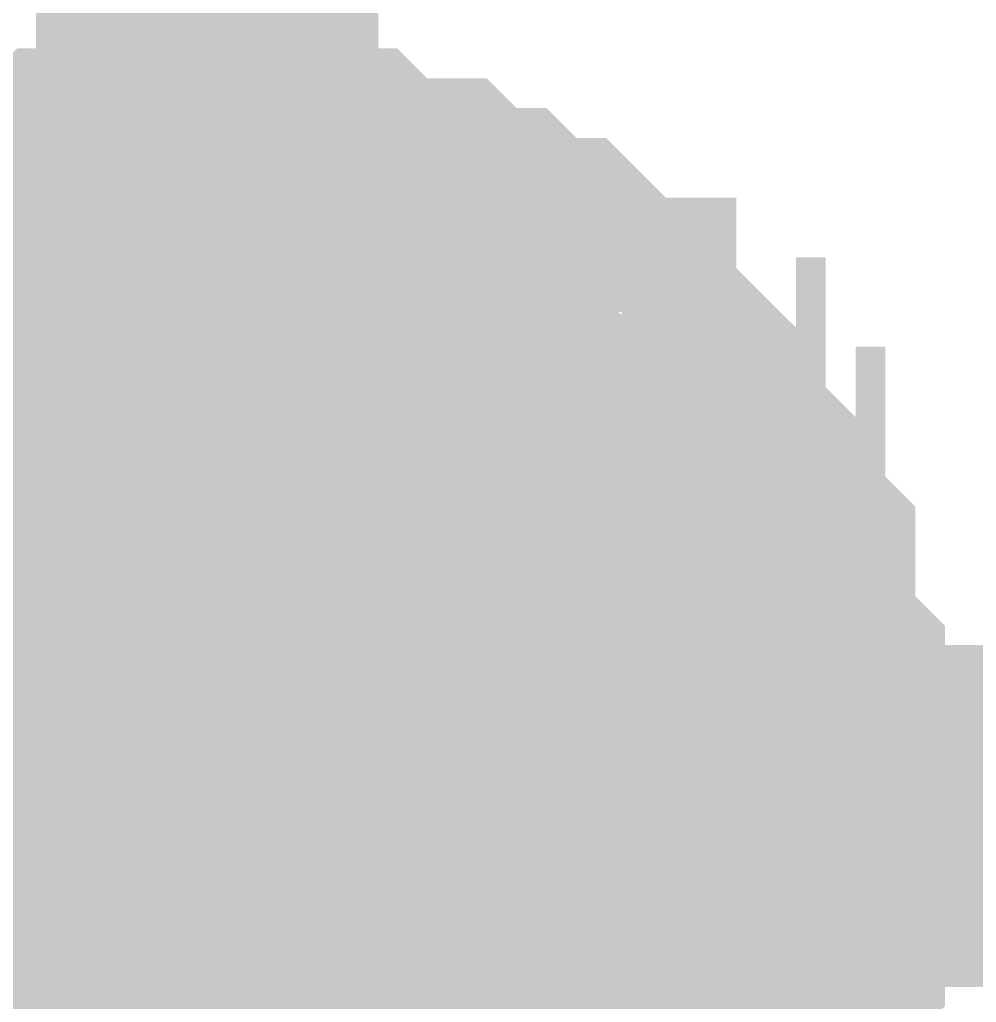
# Model space of a CAD drawing. Header units: inches. Extents: x 0 to 841, y 0 to 594.
# Drawn here: x 689.851 to 690.689, y 232.32 to 233.181 of the extents above; entities that cross this region are included whole.
import ezdxf

# ---------------------------------------------------------------- set-up
doc = ezdxf.new("R2010")
doc.units = ezdxf.units.IN
doc.layers.add('Sheet', color=255, linetype='Continuous')

msp = doc.modelspace()

# ---------------------------------------------------------------- linework, layer by layer
at = {"layer": 'Sheet'}
for points in [[(690.0151, 236.58613, 0.29972, 0.29972, 0), (690.0151, 232.48364, 0.29972, 0.29972, 0)], [(689.6754, 232.87559, 0.29972, 0.29972, 0), (689.70153, 232.90172, 0.29972, 0.29972, 0), (689.72766, 232.92786, 0.29972, 0.29972, 0), (689.75379, 232.92786, 0.29972, 0.29972, 0), (689.75379, 232.95399, 0.29972, 0.29972, 0), (689.77992, 232.95399, 0.29972, 0.29972, 0), (689.80605, 232.95399, 0.29972, 0.29972, 0), (689.83218, 232.98012, 0.29972, 0.29972, 0), (689.85831, 232.98012, 0.29972, 0.29972, 0), (689.88445, 232.98012, 0.29972, 0.29972, 0), (689.91058, 233.00625, 0.29972, 0.29972, 0), (689.93671, 233.00625, 0.29972, 0.29972, 0), (689.96284, 233.00625, 0.29972, 0.29972, 0), (689.98897, 233.00625, 0.29972, 0.29972, 0), (690.0151, 233.00625, 0.29972, 0.29972, 0)], [(689.6754, 232.87559, 0.29972, 0.29972, 0), (689.70153, 232.90172, 0.29972, 0.29972, 0), (689.72766, 232.92786, 0.29972, 0.29972, 0), (689.75379, 232.92786, 0.29972, 0.29972, 0), (689.75379, 232.95399, 0.29972, 0.29972, 0), (689.77992, 232.95399, 0.29972, 0.29972, 0), (689.80605, 232.95399, 0.29972, 0.29972, 0), (689.83218, 232.98012, 0.29972, 0.29972, 0), (689.85831, 232.98012, 0.29972, 0.29972, 0), (689.88445, 232.98012, 0.29972, 0.29972, 0), (689.91058, 233.00625, 0.29972, 0.29972, 0), (689.93671, 233.00625, 0.29972, 0.29972, 0), (689.96284, 233.00625, 0.29972, 0.29972, 0), (689.98897, 233.00625, 0.29972, 0.29972, 0), (690.0151, 233.00625, 0.29972, 0.29972, 0)], [(689.6754, 232.87559, 0.29972, 0.29972, 0), (689.70153, 232.90172, 0.29972, 0.29972, 0), (689.72766, 232.92786, 0.29972, 0.29972, 0), (689.75379, 232.92786, 0.29972, 0.29972, 0), (689.75379, 232.95399, 0.29972, 0.29972, 0), (689.77992, 232.95399, 0.29972, 0.29972, 0), (689.80605, 232.95399, 0.29972, 0.29972, 0), (689.83218, 232.98012, 0.29972, 0.29972, 0), (689.85831, 232.98012, 0.29972, 0.29972, 0), (689.88445, 232.98012, 0.29972, 0.29972, 0), (689.91058, 233.00625, 0.29972, 0.29972, 0), (689.93671, 233.00625, 0.29972, 0.29972, 0), (689.96284, 233.00625, 0.29972, 0.29972, 0), (689.98897, 233.00625, 0.29972, 0.29972, 0), (690.0151, 233.00625, 0.29972, 0.29972, 0)], [(689.6754, 232.87559, 0.29972, 0.29972, 0), (689.70153, 232.90172, 0.29972, 0.29972, 0), (689.72766, 232.92786, 0.29972, 0.29972, 0), (689.75379, 232.92786, 0.29972, 0.29972, 0), (689.75379, 232.95399, 0.29972, 0.29972, 0), (689.77992, 232.95399, 0.29972, 0.29972, 0), (689.80605, 232.95399, 0.29972, 0.29972, 0), (689.83218, 232.98012, 0.29972, 0.29972, 0), (689.85831, 232.98012, 0.29972, 0.29972, 0), (689.88445, 232.98012, 0.29972, 0.29972, 0), (689.91058, 233.00625, 0.29972, 0.29972, 0), (689.93671, 233.00625, 0.29972, 0.29972, 0), (689.96284, 233.00625, 0.29972, 0.29972, 0), (689.98897, 233.00625, 0.29972, 0.29972, 0), (690.0151, 233.00625, 0.29972, 0.29972, 0)], [(689.6754, 232.87559, 0.29972, 0.29972, 0), (689.70153, 232.90172, 0.29972, 0.29972, 0), (689.72766, 232.92786, 0.29972, 0.29972, 0), (689.75379, 232.92786, 0.29972, 0.29972, 0), (689.75379, 232.95399, 0.29972, 0.29972, 0), (689.77992, 232.95399, 0.29972, 0.29972, 0), (689.80605, 232.95399, 0.29972, 0.29972, 0), (689.83218, 232.98012, 0.29972, 0.29972, 0), (689.85831, 232.98012, 0.29972, 0.29972, 0), (689.88445, 232.98012, 0.29972, 0.29972, 0), (689.91058, 233.00625, 0.29972, 0.29972, 0), (689.93671, 233.00625, 0.29972, 0.29972, 0), (689.96284, 233.00625, 0.29972, 0.29972, 0), (689.98897, 233.00625, 0.29972, 0.29972, 0), (690.0151, 233.00625, 0.29972, 0.29972, 0)], [(690.0151, 233.00625, 0.29972, 0.29972, 0), (690.0151, 233.00625, 0.29972, 0.29972, 0)], [(690.0151, 233.00625, 0.29972, 0.29972, 0), (690.04123, 233.00625, 0.29972, 0.29972, 0), (690.06736, 233.00625, 0.29972, 0.29972, 0), (690.09349, 233.00625, 0.29972, 0.29972, 0), (690.11962, 233.00625, 0.29972, 0.29972, 0), (690.14576, 232.98012, 0.29972, 0.29972, 0), (690.17189, 232.98012, 0.29972, 0.29972, 0), (690.19802, 232.98012, 0.29972, 0.29972, 0), (690.22415, 232.95399, 0.29972, 0.29972, 0), (690.22415, 232.95399, 0.29972, 0.29972, 0), (690.25028, 232.95399, 0.29972, 0.29972, 0), (690.27641, 232.92786, 0.29972, 0.29972, 0), (690.30254, 232.92786, 0.29972, 0.29972, 0), (690.32867, 232.90172, 0.29972, 0.29972, 0), (690.32867, 232.87559, 0.29972, 0.29972, 0), (690.3548, 232.87559, 0.29972, 0.29972, 0), (690.38093, 232.84946, 0.29972, 0.29972, 0), (690.38093, 232.82333, 0.29972, 0.29972, 0), (690.40707, 232.82333, 0.29972, 0.29972, 0), (690.40707, 232.7972, 0.29972, 0.29972, 0), (690.4332, 232.77107, 0.29972, 0.29972, 0), (690.4332, 232.74494, 0.29972, 0.29972, 0), (690.45933, 232.74494, 0.29972, 0.29972, 0), (690.45933, 232.71881, 0.29972, 0.29972, 0), (690.48546, 232.69268, 0.29972, 0.29972, 0), (690.48546, 232.66655, 0.29972, 0.29972, 0), (690.48546, 232.64042, 0.29972, 0.29972, 0), (690.48546, 232.61429, 0.29972, 0.29972, 0), (690.51159, 232.58816, 0.29972, 0.29972, 0), (690.51159, 232.56203, 0.29972, 0.29972, 0), (690.51159, 232.5359, 0.29972, 0.29972, 0), (690.51159, 232.50977, 0.29972, 0.29972, 0), (690.51159, 232.48364, 0.29972, 0.29972, 0)], [(690.0151, 233.00625, 0.29972, 0.29972, 0), (690.0151, 233.00625, 0.29972, 0.29972, 0)], [(690.0151, 233.00625, 0.29972, 0.29972, 0), (690.04123, 233.00625, 0.29972, 0.29972, 0), (690.06736, 233.00625, 0.29972, 0.29972, 0), (690.09349, 233.00625, 0.29972, 0.29972, 0), (690.11962, 233.00625, 0.29972, 0.29972, 0), (690.14576, 232.98012, 0.29972, 0.29972, 0), (690.17189, 232.98012, 0.29972, 0.29972, 0), (690.19802, 232.98012, 0.29972, 0.29972, 0), (690.22415, 232.95399, 0.29972, 0.29972, 0), (690.22415, 232.95399, 0.29972, 0.29972, 0), (690.25028, 232.95399, 0.29972, 0.29972, 0), (690.27641, 232.92786, 0.29972, 0.29972, 0), (690.30254, 232.92786, 0.29972, 0.29972, 0), (690.32867, 232.90172, 0.29972, 0.29972, 0), (690.32867, 232.87559, 0.29972, 0.29972, 0), (690.3548, 232.87559, 0.29972, 0.29972, 0), (690.38093, 232.84946, 0.29972, 0.29972, 0), (690.38093, 232.82333, 0.29972, 0.29972, 0), (690.40707, 232.82333, 0.29972, 0.29972, 0), (690.40707, 232.7972, 0.29972, 0.29972, 0), (690.4332, 232.77107, 0.29972, 0.29972, 0), (690.4332, 232.74494, 0.29972, 0.29972, 0), (690.45933, 232.74494, 0.29972, 0.29972, 0), (690.45933, 232.71881, 0.29972, 0.29972, 0), (690.48546, 232.69268, 0.29972, 0.29972, 0), (690.48546, 232.66655, 0.29972, 0.29972, 0), (690.48546, 232.64042, 0.29972, 0.29972, 0), (690.48546, 232.61429, 0.29972, 0.29972, 0), (690.51159, 232.58816, 0.29972, 0.29972, 0), (690.51159, 232.56203, 0.29972, 0.29972, 0), (690.51159, 232.5359, 0.29972, 0.29972, 0), (690.51159, 232.50977, 0.29972, 0.29972, 0), (690.51159, 232.48364, 0.29972, 0.29972, 0)], [(690.0151, 233.00625, 0.29972, 0.29972, 0), (690.0151, 233.00625, 0.29972, 0.29972, 0)], [(690.0151, 233.00625, 0.29972, 0.29972, 0), (690.04123, 233.00625, 0.29972, 0.29972, 0), (690.06736, 233.00625, 0.29972, 0.29972, 0), (690.09349, 233.00625, 0.29972, 0.29972, 0), (690.11962, 233.00625, 0.29972, 0.29972, 0), (690.14576, 232.98012, 0.29972, 0.29972, 0), (690.17189, 232.98012, 0.29972, 0.29972, 0), (690.19802, 232.98012, 0.29972, 0.29972, 0), (690.22415, 232.95399, 0.29972, 0.29972, 0), (690.22415, 232.95399, 0.29972, 0.29972, 0), (690.25028, 232.95399, 0.29972, 0.29972, 0), (690.27641, 232.92786, 0.29972, 0.29972, 0), (690.30254, 232.92786, 0.29972, 0.29972, 0), (690.32867, 232.90172, 0.29972, 0.29972, 0), (690.32867, 232.87559, 0.29972, 0.29972, 0), (690.3548, 232.87559, 0.29972, 0.29972, 0), (690.38093, 232.84946, 0.29972, 0.29972, 0), (690.38093, 232.82333, 0.29972, 0.29972, 0), (690.40707, 232.82333, 0.29972, 0.29972, 0), (690.40707, 232.7972, 0.29972, 0.29972, 0), (690.4332, 232.77107, 0.29972, 0.29972, 0), (690.4332, 232.74494, 0.29972, 0.29972, 0), (690.45933, 232.74494, 0.29972, 0.29972, 0), (690.45933, 232.71881, 0.29972, 0.29972, 0), (690.48546, 232.69268, 0.29972, 0.29972, 0), (690.48546, 232.66655, 0.29972, 0.29972, 0), (690.48546, 232.64042, 0.29972, 0.29972, 0), (690.48546, 232.61429, 0.29972, 0.29972, 0), (690.51159, 232.58816, 0.29972, 0.29972, 0), (690.51159, 232.56203, 0.29972, 0.29972, 0), (690.51159, 232.5359, 0.29972, 0.29972, 0), (690.51159, 232.50977, 0.29972, 0.29972, 0), (690.51159, 232.48364, 0.29972, 0.29972, 0)], [(690.0151, 233.00625, 0.29972, 0.29972, 0), (690.0151, 233.00625, 0.29972, 0.29972, 0)], [(690.0151, 233.00625, 0.29972, 0.29972, 0), (690.04123, 233.00625, 0.29972, 0.29972, 0), (690.06736, 233.00625, 0.29972, 0.29972, 0), (690.09349, 233.00625, 0.29972, 0.29972, 0), (690.11962, 233.00625, 0.29972, 0.29972, 0), (690.14576, 232.98012, 0.29972, 0.29972, 0), (690.17189, 232.98012, 0.29972, 0.29972, 0), (690.19802, 232.98012, 0.29972, 0.29972, 0), (690.22415, 232.95399, 0.29972, 0.29972, 0), (690.22415, 232.95399, 0.29972, 0.29972, 0), (690.25028, 232.95399, 0.29972, 0.29972, 0), (690.27641, 232.92786, 0.29972, 0.29972, 0), (690.30254, 232.92786, 0.29972, 0.29972, 0), (690.32867, 232.90172, 0.29972, 0.29972, 0), (690.32867, 232.87559, 0.29972, 0.29972, 0), (690.3548, 232.87559, 0.29972, 0.29972, 0), (690.38093, 232.84946, 0.29972, 0.29972, 0), (690.38093, 232.82333, 0.29972, 0.29972, 0), (690.40707, 232.82333, 0.29972, 0.29972, 0), (690.40707, 232.7972, 0.29972, 0.29972, 0), (690.4332, 232.77107, 0.29972, 0.29972, 0), (690.4332, 232.74494, 0.29972, 0.29972, 0), (690.45933, 232.74494, 0.29972, 0.29972, 0), (690.45933, 232.71881, 0.29972, 0.29972, 0), (690.48546, 232.69268, 0.29972, 0.29972, 0), (690.48546, 232.66655, 0.29972, 0.29972, 0), (690.48546, 232.64042, 0.29972, 0.29972, 0), (690.48546, 232.61429, 0.29972, 0.29972, 0), (690.51159, 232.58816, 0.29972, 0.29972, 0), (690.51159, 232.56203, 0.29972, 0.29972, 0), (690.51159, 232.5359, 0.29972, 0.29972, 0), (690.51159, 232.50977, 0.29972, 0.29972, 0), (690.51159, 232.48364, 0.29972, 0.29972, 0)], [(690.0151, 233.00625, 0.29972, 0.29972, 0), (690.0151, 233.00625, 0.29972, 0.29972, 0)], [(690.0151, 233.00625, 0.29972, 0.29972, 0), (690.04123, 233.00625, 0.29972, 0.29972, 0), (690.06736, 233.00625, 0.29972, 0.29972, 0), (690.09349, 233.00625, 0.29972, 0.29972, 0), (690.11962, 233.00625, 0.29972, 0.29972, 0), (690.14576, 232.98012, 0.29972, 0.29972, 0), (690.17189, 232.98012, 0.29972, 0.29972, 0), (690.19802, 232.98012, 0.29972, 0.29972, 0), (690.22415, 232.95399, 0.29972, 0.29972, 0), (690.22415, 232.95399, 0.29972, 0.29972, 0), (690.25028, 232.95399, 0.29972, 0.29972, 0), (690.27641, 232.92786, 0.29972, 0.29972, 0), (690.30254, 232.92786, 0.29972, 0.29972, 0), (690.32867, 232.90172, 0.29972, 0.29972, 0), (690.32867, 232.87559, 0.29972, 0.29972, 0), (690.3548, 232.87559, 0.29972, 0.29972, 0), (690.38093, 232.84946, 0.29972, 0.29972, 0), (690.38093, 232.82333, 0.29972, 0.29972, 0), (690.40707, 232.82333, 0.29972, 0.29972, 0), (690.40707, 232.7972, 0.29972, 0.29972, 0), (690.4332, 232.77107, 0.29972, 0.29972, 0), (690.4332, 232.74494, 0.29972, 0.29972, 0), (690.45933, 232.74494, 0.29972, 0.29972, 0), (690.45933, 232.71881, 0.29972, 0.29972, 0), (690.48546, 232.69268, 0.29972, 0.29972, 0), (690.48546, 232.66655, 0.29972, 0.29972, 0), (690.48546, 232.64042, 0.29972, 0.29972, 0), (690.48546, 232.61429, 0.29972, 0.29972, 0), (690.51159, 232.58816, 0.29972, 0.29972, 0), (690.51159, 232.56203, 0.29972, 0.29972, 0), (690.51159, 232.5359, 0.29972, 0.29972, 0), (690.51159, 232.50977, 0.29972, 0.29972, 0), (690.51159, 232.48364, 0.29972, 0.29972, 0)], [(689.77992, 232.95399, 0.09906, 0.09906, 0), (689.80605, 232.95399, 0.09906, 0.09906, 0), (689.83218, 232.98012, 0.09906, 0.09906, 0), (689.85831, 232.98012, 0.09906, 0.09906, 0), (689.88445, 232.98012, 0.09906, 0.09906, 0), (689.91058, 233.00625, 0.09906, 0.09906, 0), (689.93671, 233.00625, 0.09906, 0.09906, 0), (689.96284, 233.00625, 0.09906, 0.09906, 0), (689.98897, 233.00625, 0.09906, 0.09906, 0), (690.0151, 233.00625, 0.09906, 0.09906, 0)], [(689.77992, 232.95399, 0.09906, 0.09906, 0), (689.80605, 232.95399, 0.09906, 0.09906, 0), (689.83218, 232.98012, 0.09906, 0.09906, 0), (689.85831, 232.98012, 0.09906, 0.09906, 0), (689.88445, 232.98012, 0.09906, 0.09906, 0), (689.91058, 233.00625, 0.09906, 0.09906, 0), (689.93671, 233.00625, 0.09906, 0.09906, 0), (689.96284, 233.00625, 0.09906, 0.09906, 0), (689.98897, 233.00625, 0.09906, 0.09906, 0), (690.0151, 233.00625, 0.09906, 0.09906, 0)], [(689.77992, 232.95399, 0.09906, 0.09906, 0), (689.80605, 232.95399, 0.09906, 0.09906, 0), (689.83218, 232.98012, 0.09906, 0.09906, 0), (689.85831, 232.98012, 0.09906, 0.09906, 0), (689.88445, 232.98012, 0.09906, 0.09906, 0), (689.91058, 233.00625, 0.09906, 0.09906, 0), (689.93671, 233.00625, 0.09906, 0.09906, 0), (689.96284, 233.00625, 0.09906, 0.09906, 0), (689.98897, 233.00625, 0.09906, 0.09906, 0), (690.0151, 233.00625, 0.09906, 0.09906, 0)], [(689.77992, 232.95399, 0.09906, 0.09906, 0), (689.80605, 232.95399, 0.09906, 0.09906, 0), (689.83218, 232.98012, 0.09906, 0.09906, 0), (689.85831, 232.98012, 0.09906, 0.09906, 0), (689.88445, 232.98012, 0.09906, 0.09906, 0), (689.91058, 233.00625, 0.09906, 0.09906, 0), (689.93671, 233.00625, 0.09906, 0.09906, 0), (689.96284, 233.00625, 0.09906, 0.09906, 0), (689.98897, 233.00625, 0.09906, 0.09906, 0), (690.0151, 233.00625, 0.09906, 0.09906, 0)], [(689.77992, 232.95399, 0.09906, 0.09906, 0), (689.80605, 232.95399, 0.09906, 0.09906, 0), (689.83218, 232.98012, 0.09906, 0.09906, 0), (689.85831, 232.98012, 0.09906, 0.09906, 0), (689.88445, 232.98012, 0.09906, 0.09906, 0), (689.91058, 233.00625, 0.09906, 0.09906, 0), (689.93671, 233.00625, 0.09906, 0.09906, 0), (689.96284, 233.00625, 0.09906, 0.09906, 0), (689.98897, 233.00625, 0.09906, 0.09906, 0), (690.0151, 233.00625, 0.09906, 0.09906, 0)], [(690.0151, 233.00625, 0.09906, 0.09906, 0), (690.0151, 233.00625, 0.09906, 0.09906, 0)], [(690.0151, 233.00625, 0.09906, 0.09906, 0), (690.04123, 233.00625, 0.09906, 0.09906, 0), (690.06736, 233.00625, 0.09906, 0.09906, 0), (690.09349, 233.00625, 0.09906, 0.09906, 0), (690.11962, 233.00625, 0.09906, 0.09906, 0), (690.14576, 232.98012, 0.09906, 0.09906, 0), (690.17189, 232.98012, 0.09906, 0.09906, 0), (690.19802, 232.98012, 0.09906, 0.09906, 0), (690.22415, 232.95399, 0.09906, 0.09906, 0), (690.22415, 232.95399, 0.09906, 0.09906, 0), (690.25028, 232.95399, 0.09906, 0.09906, 0), (690.27641, 232.92786, 0.09906, 0.09906, 0), (690.30254, 232.92786, 0.09906, 0.09906, 0), (690.32867, 232.90172, 0.09906, 0.09906, 0), (690.32867, 232.87559, 0.09906, 0.09906, 0), (690.3548, 232.87559, 0.09906, 0.09906, 0), (690.38093, 232.84946, 0.09906, 0.09906, 0), (690.38093, 232.82333, 0.09906, 0.09906, 0), (690.40707, 232.82333, 0.09906, 0.09906, 0), (690.40707, 232.7972, 0.09906, 0.09906, 0), (690.4332, 232.77107, 0.09906, 0.09906, 0), (690.4332, 232.74494, 0.09906, 0.09906, 0), (690.45933, 232.74494, 0.09906, 0.09906, 0), (690.45933, 232.71881, 0.09906, 0.09906, 0), (690.48546, 232.69268, 0.09906, 0.09906, 0), (690.48546, 232.66655, 0.09906, 0.09906, 0), (690.48546, 232.64042, 0.09906, 0.09906, 0), (690.48546, 232.61429, 0.09906, 0.09906, 0), (690.51159, 232.58816, 0.09906, 0.09906, 0), (690.51159, 232.56203, 0.09906, 0.09906, 0), (690.51159, 232.5359, 0.09906, 0.09906, 0), (690.51159, 232.50977, 0.09906, 0.09906, 0), (690.51159, 232.48364, 0.09906, 0.09906, 0)], [(690.0151, 233.00625, 0.09906, 0.09906, 0), (690.0151, 233.00625, 0.09906, 0.09906, 0)], [(690.0151, 233.00625, 0.09906, 0.09906, 0), (690.04123, 233.00625, 0.09906, 0.09906, 0), (690.06736, 233.00625, 0.09906, 0.09906, 0), (690.09349, 233.00625, 0.09906, 0.09906, 0), (690.11962, 233.00625, 0.09906, 0.09906, 0), (690.14576, 232.98012, 0.09906, 0.09906, 0), (690.17189, 232.98012, 0.09906, 0.09906, 0), (690.19802, 232.98012, 0.09906, 0.09906, 0), (690.22415, 232.95399, 0.09906, 0.09906, 0), (690.22415, 232.95399, 0.09906, 0.09906, 0), (690.25028, 232.95399, 0.09906, 0.09906, 0), (690.27641, 232.92786, 0.09906, 0.09906, 0), (690.30254, 232.92786, 0.09906, 0.09906, 0), (690.32867, 232.90172, 0.09906, 0.09906, 0), (690.32867, 232.87559, 0.09906, 0.09906, 0), (690.3548, 232.87559, 0.09906, 0.09906, 0), (690.38093, 232.84946, 0.09906, 0.09906, 0), (690.38093, 232.82333, 0.09906, 0.09906, 0), (690.40707, 232.82333, 0.09906, 0.09906, 0), (690.40707, 232.7972, 0.09906, 0.09906, 0), (690.4332, 232.77107, 0.09906, 0.09906, 0), (690.4332, 232.74494, 0.09906, 0.09906, 0), (690.45933, 232.74494, 0.09906, 0.09906, 0), (690.45933, 232.71881, 0.09906, 0.09906, 0), (690.48546, 232.69268, 0.09906, 0.09906, 0), (690.48546, 232.66655, 0.09906, 0.09906, 0), (690.48546, 232.64042, 0.09906, 0.09906, 0), (690.48546, 232.61429, 0.09906, 0.09906, 0), (690.51159, 232.58816, 0.09906, 0.09906, 0), (690.51159, 232.56203, 0.09906, 0.09906, 0), (690.51159, 232.5359, 0.09906, 0.09906, 0), (690.51159, 232.50977, 0.09906, 0.09906, 0), (690.51159, 232.48364, 0.09906, 0.09906, 0)], [(690.0151, 233.00625, 0.09906, 0.09906, 0), (690.0151, 233.00625, 0.09906, 0.09906, 0)], [(690.0151, 233.00625, 0.09906, 0.09906, 0), (690.04123, 233.00625, 0.09906, 0.09906, 0), (690.06736, 233.00625, 0.09906, 0.09906, 0), (690.09349, 233.00625, 0.09906, 0.09906, 0), (690.11962, 233.00625, 0.09906, 0.09906, 0), (690.14576, 232.98012, 0.09906, 0.09906, 0), (690.17189, 232.98012, 0.09906, 0.09906, 0), (690.19802, 232.98012, 0.09906, 0.09906, 0), (690.22415, 232.95399, 0.09906, 0.09906, 0), (690.22415, 232.95399, 0.09906, 0.09906, 0), (690.25028, 232.95399, 0.09906, 0.09906, 0), (690.27641, 232.92786, 0.09906, 0.09906, 0), (690.30254, 232.92786, 0.09906, 0.09906, 0), (690.32867, 232.90172, 0.09906, 0.09906, 0), (690.32867, 232.87559, 0.09906, 0.09906, 0), (690.3548, 232.87559, 0.09906, 0.09906, 0), (690.38093, 232.84946, 0.09906, 0.09906, 0), (690.38093, 232.82333, 0.09906, 0.09906, 0), (690.40707, 232.82333, 0.09906, 0.09906, 0), (690.40707, 232.7972, 0.09906, 0.09906, 0), (690.4332, 232.77107, 0.09906, 0.09906, 0), (690.4332, 232.74494, 0.09906, 0.09906, 0), (690.45933, 232.74494, 0.09906, 0.09906, 0), (690.45933, 232.71881, 0.09906, 0.09906, 0), (690.48546, 232.69268, 0.09906, 0.09906, 0), (690.48546, 232.66655, 0.09906, 0.09906, 0), (690.48546, 232.64042, 0.09906, 0.09906, 0), (690.48546, 232.61429, 0.09906, 0.09906, 0), (690.51159, 232.58816, 0.09906, 0.09906, 0), (690.51159, 232.56203, 0.09906, 0.09906, 0), (690.51159, 232.5359, 0.09906, 0.09906, 0), (690.51159, 232.50977, 0.09906, 0.09906, 0), (690.51159, 232.48364, 0.09906, 0.09906, 0)], [(690.0151, 233.00625, 0.09906, 0.09906, 0), (690.0151, 233.00625, 0.09906, 0.09906, 0)], [(690.0151, 233.00625, 0.09906, 0.09906, 0), (690.04123, 233.00625, 0.09906, 0.09906, 0), (690.06736, 233.00625, 0.09906, 0.09906, 0), (690.09349, 233.00625, 0.09906, 0.09906, 0), (690.11962, 233.00625, 0.09906, 0.09906, 0), (690.14576, 232.98012, 0.09906, 0.09906, 0), (690.17189, 232.98012, 0.09906, 0.09906, 0), (690.19802, 232.98012, 0.09906, 0.09906, 0), (690.22415, 232.95399, 0.09906, 0.09906, 0), (690.22415, 232.95399, 0.09906, 0.09906, 0), (690.25028, 232.95399, 0.09906, 0.09906, 0), (690.27641, 232.92786, 0.09906, 0.09906, 0), (690.30254, 232.92786, 0.09906, 0.09906, 0), (690.32867, 232.90172, 0.09906, 0.09906, 0), (690.32867, 232.87559, 0.09906, 0.09906, 0), (690.3548, 232.87559, 0.09906, 0.09906, 0), (690.38093, 232.84946, 0.09906, 0.09906, 0), (690.38093, 232.82333, 0.09906, 0.09906, 0), (690.40707, 232.82333, 0.09906, 0.09906, 0), (690.40707, 232.7972, 0.09906, 0.09906, 0), (690.4332, 232.77107, 0.09906, 0.09906, 0), (690.4332, 232.74494, 0.09906, 0.09906, 0), (690.45933, 232.74494, 0.09906, 0.09906, 0), (690.45933, 232.71881, 0.09906, 0.09906, 0), (690.48546, 232.69268, 0.09906, 0.09906, 0), (690.48546, 232.66655, 0.09906, 0.09906, 0), (690.48546, 232.64042, 0.09906, 0.09906, 0), (690.48546, 232.61429, 0.09906, 0.09906, 0), (690.51159, 232.58816, 0.09906, 0.09906, 0), (690.51159, 232.56203, 0.09906, 0.09906, 0), (690.51159, 232.5359, 0.09906, 0.09906, 0), (690.51159, 232.50977, 0.09906, 0.09906, 0), (690.51159, 232.48364, 0.09906, 0.09906, 0)], [(690.0151, 233.00625, 0.09906, 0.09906, 0), (690.0151, 233.00625, 0.09906, 0.09906, 0)], [(690.0151, 233.00625, 0.09906, 0.09906, 0), (690.04123, 233.00625, 0.09906, 0.09906, 0), (690.06736, 233.00625, 0.09906, 0.09906, 0), (690.09349, 233.00625, 0.09906, 0.09906, 0), (690.11962, 233.00625, 0.09906, 0.09906, 0), (690.14576, 232.98012, 0.09906, 0.09906, 0), (690.17189, 232.98012, 0.09906, 0.09906, 0), (690.19802, 232.98012, 0.09906, 0.09906, 0), (690.22415, 232.95399, 0.09906, 0.09906, 0), (690.22415, 232.95399, 0.09906, 0.09906, 0), (690.25028, 232.95399, 0.09906, 0.09906, 0), (690.27641, 232.92786, 0.09906, 0.09906, 0), (690.30254, 232.92786, 0.09906, 0.09906, 0), (690.32867, 232.90172, 0.09906, 0.09906, 0), (690.32867, 232.87559, 0.09906, 0.09906, 0), (690.3548, 232.87559, 0.09906, 0.09906, 0), (690.38093, 232.84946, 0.09906, 0.09906, 0), (690.38093, 232.82333, 0.09906, 0.09906, 0), (690.40707, 232.82333, 0.09906, 0.09906, 0), (690.40707, 232.7972, 0.09906, 0.09906, 0), (690.4332, 232.77107, 0.09906, 0.09906, 0), (690.4332, 232.74494, 0.09906, 0.09906, 0), (690.45933, 232.74494, 0.09906, 0.09906, 0), (690.45933, 232.71881, 0.09906, 0.09906, 0), (690.48546, 232.69268, 0.09906, 0.09906, 0), (690.48546, 232.66655, 0.09906, 0.09906, 0), (690.48546, 232.64042, 0.09906, 0.09906, 0), (690.48546, 232.61429, 0.09906, 0.09906, 0), (690.51159, 232.58816, 0.09906, 0.09906, 0), (690.51159, 232.56203, 0.09906, 0.09906, 0), (690.51159, 232.5359, 0.09906, 0.09906, 0), (690.51159, 232.50977, 0.09906, 0.09906, 0), (690.51159, 232.48364, 0.09906, 0.09906, 0)], [(675.01591, 232.48364, 0.29972, 0.29972, 0), (690.0151, 232.48364, 0.29972, 0.29972, 0), (695.00612, 232.48364, 0.29972, 0.29972, 0)], [(690.51159, 232.48364, 0.29972, 0.29972, 0), (690.51159, 232.45751, 0.29972, 0.29972, 0), (690.51159, 232.43137, 0.29972, 0.29972, 0), (690.51159, 232.40524, 0.29972, 0.29972, 0), (690.51159, 232.37911, 0.29972, 0.29972, 0), (690.48546, 232.35298, 0.29972, 0.29972, 0), (690.48546, 232.32685, 0.29972, 0.29972, 0), (690.48546, 232.30072, 0.29972, 0.29972, 0), (690.48546, 232.27459, 0.29972, 0.29972, 0), (690.45933, 232.27459, 0.29972, 0.29972, 0), (690.45933, 232.24846, 0.29972, 0.29972, 0), (690.4332, 232.22233, 0.29972, 0.29972, 0), (690.4332, 232.1962, 0.29972, 0.29972, 0), (690.40707, 232.17007, 0.29972, 0.29972, 0)], [(690.51159, 232.48364, 0.29972, 0.29972, 0), (690.51159, 232.45751, 0.29972, 0.29972, 0), (690.51159, 232.43137, 0.29972, 0.29972, 0), (690.51159, 232.40524, 0.29972, 0.29972, 0), (690.51159, 232.37911, 0.29972, 0.29972, 0), (690.48546, 232.35298, 0.29972, 0.29972, 0), (690.48546, 232.32685, 0.29972, 0.29972, 0), (690.48546, 232.30072, 0.29972, 0.29972, 0), (690.48546, 232.27459, 0.29972, 0.29972, 0), (690.45933, 232.27459, 0.29972, 0.29972, 0), (690.45933, 232.24846, 0.29972, 0.29972, 0), (690.4332, 232.22233, 0.29972, 0.29972, 0), (690.4332, 232.1962, 0.29972, 0.29972, 0), (690.40707, 232.17007, 0.29972, 0.29972, 0)], [(690.51159, 232.48364, 0.29972, 0.29972, 0), (690.51159, 232.45751, 0.29972, 0.29972, 0), (690.51159, 232.43137, 0.29972, 0.29972, 0), (690.51159, 232.40524, 0.29972, 0.29972, 0), (690.51159, 232.37911, 0.29972, 0.29972, 0), (690.48546, 232.35298, 0.29972, 0.29972, 0), (690.48546, 232.32685, 0.29972, 0.29972, 0), (690.48546, 232.30072, 0.29972, 0.29972, 0), (690.48546, 232.27459, 0.29972, 0.29972, 0), (690.45933, 232.27459, 0.29972, 0.29972, 0), (690.45933, 232.24846, 0.29972, 0.29972, 0), (690.4332, 232.22233, 0.29972, 0.29972, 0), (690.4332, 232.1962, 0.29972, 0.29972, 0), (690.40707, 232.17007, 0.29972, 0.29972, 0)], [(690.51159, 232.48364, 0.29972, 0.29972, 0), (690.51159, 232.45751, 0.29972, 0.29972, 0), (690.51159, 232.43137, 0.29972, 0.29972, 0), (690.51159, 232.40524, 0.29972, 0.29972, 0), (690.51159, 232.37911, 0.29972, 0.29972, 0), (690.48546, 232.35298, 0.29972, 0.29972, 0), (690.48546, 232.32685, 0.29972, 0.29972, 0), (690.48546, 232.30072, 0.29972, 0.29972, 0), (690.48546, 232.27459, 0.29972, 0.29972, 0), (690.45933, 232.27459, 0.29972, 0.29972, 0), (690.45933, 232.24846, 0.29972, 0.29972, 0), (690.4332, 232.22233, 0.29972, 0.29972, 0), (690.4332, 232.1962, 0.29972, 0.29972, 0), (690.40707, 232.17007, 0.29972, 0.29972, 0)], [(690.51159, 232.48364, 0.29972, 0.29972, 0), (690.51159, 232.45751, 0.29972, 0.29972, 0), (690.51159, 232.43137, 0.29972, 0.29972, 0), (690.51159, 232.40524, 0.29972, 0.29972, 0), (690.51159, 232.37911, 0.29972, 0.29972, 0), (690.48546, 232.35298, 0.29972, 0.29972, 0), (690.48546, 232.32685, 0.29972, 0.29972, 0), (690.48546, 232.30072, 0.29972, 0.29972, 0), (690.48546, 232.27459, 0.29972, 0.29972, 0), (690.45933, 232.27459, 0.29972, 0.29972, 0), (690.45933, 232.24846, 0.29972, 0.29972, 0), (690.4332, 232.22233, 0.29972, 0.29972, 0), (690.4332, 232.1962, 0.29972, 0.29972, 0), (690.40707, 232.17007, 0.29972, 0.29972, 0)], [(690.51159, 232.48364, 0.29972, 0.29972, 0), (690.51159, 232.48364, 0.29972, 0.29972, 0), (690.51159, 232.48364, 0.29972, 0.29972, 0), (690.51159, 232.48364, 0.29972, 0.29972, 0), (690.51159, 232.48364, 0.29972, 0.29972, 0), (690.51159, 232.48364, 0.29972, 0.29972, 0), (690.51159, 232.48364, 0.29972, 0.29972, 0), (690.51159, 232.48364, 0.29972, 0.29972, 0), (690.51159, 232.48364, 0.29972, 0.29972, 0), (690.51159, 232.48364, 0.29972, 0.29972, 0), (690.51159, 232.48364, 0.29972, 0.29972, 0), (690.51159, 232.48364, 0.29972, 0.29972, 0), (690.51159, 232.48364, 0.29972, 0.29972, 0), (690.51159, 232.48364, 0.29972, 0.29972, 0), (690.51159, 232.48364, 0.29972, 0.29972, 0), (690.51159, 232.48364, 0.29972, 0.29972, 0), (690.51159, 232.48364, 0.29972, 0.29972, 0), (690.51159, 232.48364, 0.29972, 0.29972, 0), (690.51159, 232.48364, 0.29972, 0.29972, 0), (690.51159, 232.48364, 0.29972, 0.29972, 0), (690.51159, 232.48364, 0.29972, 0.29972, 0), (690.51159, 232.48364, 0.29972, 0.29972, 0), (690.51159, 232.48364, 0.29972, 0.29972, 0), (690.51159, 232.48364, 0.29972, 0.29972, 0), (690.51159, 232.48364, 0.29972, 0.29972, 0), (690.51159, 232.48364, 0.29972, 0.29972, 0), (690.51159, 232.48364, 0.29972, 0.29972, 0), (690.51159, 232.48364, 0.29972, 0.29972, 0), (690.51159, 232.48364, 0.29972, 0.29972, 0), (690.51159, 232.48364, 0.29972, 0.29972, 0), (690.51159, 232.48364, 0.29972, 0.29972, 0), (690.51159, 232.48364, 0.29972, 0.29972, 0), (690.51159, 232.48364, 0.29972, 0.29972, 0)], [(690.51159, 232.48364, 0.29972, 0.29972, 0), (690.51159, 232.48364, 0.29972, 0.29972, 0)], [(690.51159, 232.48364, 0.29972, 0.29972, 0), (690.51159, 232.48364, 0.29972, 0.29972, 0), (690.51159, 232.48364, 0.29972, 0.29972, 0), (690.51159, 232.48364, 0.29972, 0.29972, 0), (690.51159, 232.48364, 0.29972, 0.29972, 0), (690.51159, 232.48364, 0.29972, 0.29972, 0), (690.51159, 232.48364, 0.29972, 0.29972, 0), (690.51159, 232.48364, 0.29972, 0.29972, 0), (690.51159, 232.48364, 0.29972, 0.29972, 0), (690.51159, 232.48364, 0.29972, 0.29972, 0), (690.51159, 232.48364, 0.29972, 0.29972, 0), (690.51159, 232.48364, 0.29972, 0.29972, 0), (690.51159, 232.48364, 0.29972, 0.29972, 0), (690.51159, 232.48364, 0.29972, 0.29972, 0), (690.51159, 232.48364, 0.29972, 0.29972, 0), (690.51159, 232.48364, 0.29972, 0.29972, 0), (690.51159, 232.48364, 0.29972, 0.29972, 0), (690.51159, 232.48364, 0.29972, 0.29972, 0), (690.51159, 232.48364, 0.29972, 0.29972, 0), (690.51159, 232.48364, 0.29972, 0.29972, 0), (690.51159, 232.48364, 0.29972, 0.29972, 0), (690.51159, 232.48364, 0.29972, 0.29972, 0), (690.51159, 232.48364, 0.29972, 0.29972, 0), (690.51159, 232.48364, 0.29972, 0.29972, 0), (690.51159, 232.48364, 0.29972, 0.29972, 0), (690.51159, 232.48364, 0.29972, 0.29972, 0), (690.51159, 232.48364, 0.29972, 0.29972, 0), (690.51159, 232.48364, 0.29972, 0.29972, 0), (690.51159, 232.48364, 0.29972, 0.29972, 0), (690.51159, 232.48364, 0.29972, 0.29972, 0), (690.51159, 232.48364, 0.29972, 0.29972, 0), (690.51159, 232.48364, 0.29972, 0.29972, 0), (690.51159, 232.48364, 0.29972, 0.29972, 0)], [(690.51159, 232.48364, 0.29972, 0.29972, 0), (690.51159, 232.48364, 0.29972, 0.29972, 0)], [(690.51159, 232.48364, 0.29972, 0.29972, 0), (690.51159, 232.48364, 0.29972, 0.29972, 0), (690.51159, 232.48364, 0.29972, 0.29972, 0), (690.51159, 232.48364, 0.29972, 0.29972, 0), (690.51159, 232.48364, 0.29972, 0.29972, 0), (690.51159, 232.48364, 0.29972, 0.29972, 0), (690.51159, 232.48364, 0.29972, 0.29972, 0), (690.51159, 232.48364, 0.29972, 0.29972, 0), (690.51159, 232.48364, 0.29972, 0.29972, 0), (690.51159, 232.48364, 0.29972, 0.29972, 0), (690.51159, 232.48364, 0.29972, 0.29972, 0), (690.51159, 232.48364, 0.29972, 0.29972, 0), (690.51159, 232.48364, 0.29972, 0.29972, 0), (690.51159, 232.48364, 0.29972, 0.29972, 0), (690.51159, 232.48364, 0.29972, 0.29972, 0), (690.51159, 232.48364, 0.29972, 0.29972, 0), (690.51159, 232.48364, 0.29972, 0.29972, 0), (690.51159, 232.48364, 0.29972, 0.29972, 0), (690.51159, 232.48364, 0.29972, 0.29972, 0), (690.51159, 232.48364, 0.29972, 0.29972, 0), (690.51159, 232.48364, 0.29972, 0.29972, 0), (690.51159, 232.48364, 0.29972, 0.29972, 0), (690.51159, 232.48364, 0.29972, 0.29972, 0), (690.51159, 232.48364, 0.29972, 0.29972, 0), (690.51159, 232.48364, 0.29972, 0.29972, 0), (690.51159, 232.48364, 0.29972, 0.29972, 0), (690.51159, 232.48364, 0.29972, 0.29972, 0), (690.51159, 232.48364, 0.29972, 0.29972, 0), (690.51159, 232.48364, 0.29972, 0.29972, 0), (690.51159, 232.48364, 0.29972, 0.29972, 0), (690.51159, 232.48364, 0.29972, 0.29972, 0), (690.51159, 232.48364, 0.29972, 0.29972, 0), (690.51159, 232.48364, 0.29972, 0.29972, 0)], [(690.51159, 232.48364, 0.29972, 0.29972, 0), (690.51159, 232.48364, 0.29972, 0.29972, 0)], [(690.51159, 232.48364, 0.29972, 0.29972, 0), (690.51159, 232.48364, 0.29972, 0.29972, 0), (690.51159, 232.48364, 0.29972, 0.29972, 0), (690.51159, 232.48364, 0.29972, 0.29972, 0), (690.51159, 232.48364, 0.29972, 0.29972, 0), (690.51159, 232.48364, 0.29972, 0.29972, 0), (690.51159, 232.48364, 0.29972, 0.29972, 0), (690.51159, 232.48364, 0.29972, 0.29972, 0), (690.51159, 232.48364, 0.29972, 0.29972, 0), (690.51159, 232.48364, 0.29972, 0.29972, 0), (690.51159, 232.48364, 0.29972, 0.29972, 0), (690.51159, 232.48364, 0.29972, 0.29972, 0), (690.51159, 232.48364, 0.29972, 0.29972, 0), (690.51159, 232.48364, 0.29972, 0.29972, 0), (690.51159, 232.48364, 0.29972, 0.29972, 0), (690.51159, 232.48364, 0.29972, 0.29972, 0), (690.51159, 232.48364, 0.29972, 0.29972, 0), (690.51159, 232.48364, 0.29972, 0.29972, 0), (690.51159, 232.48364, 0.29972, 0.29972, 0), (690.51159, 232.48364, 0.29972, 0.29972, 0), (690.51159, 232.48364, 0.29972, 0.29972, 0), (690.51159, 232.48364, 0.29972, 0.29972, 0), (690.51159, 232.48364, 0.29972, 0.29972, 0), (690.51159, 232.48364, 0.29972, 0.29972, 0), (690.51159, 232.48364, 0.29972, 0.29972, 0), (690.51159, 232.48364, 0.29972, 0.29972, 0), (690.51159, 232.48364, 0.29972, 0.29972, 0), (690.51159, 232.48364, 0.29972, 0.29972, 0), (690.51159, 232.48364, 0.29972, 0.29972, 0), (690.51159, 232.48364, 0.29972, 0.29972, 0), (690.51159, 232.48364, 0.29972, 0.29972, 0), (690.51159, 232.48364, 0.29972, 0.29972, 0), (690.51159, 232.48364, 0.29972, 0.29972, 0)], [(690.51159, 232.48364, 0.29972, 0.29972, 0), (690.51159, 232.48364, 0.29972, 0.29972, 0)], [(690.51159, 232.48364, 0.29972, 0.29972, 0), (690.51159, 232.48364, 0.29972, 0.29972, 0), (690.51159, 232.48364, 0.29972, 0.29972, 0), (690.51159, 232.48364, 0.29972, 0.29972, 0), (690.51159, 232.48364, 0.29972, 0.29972, 0), (690.51159, 232.48364, 0.29972, 0.29972, 0), (690.51159, 232.48364, 0.29972, 0.29972, 0), (690.51159, 232.48364, 0.29972, 0.29972, 0), (690.51159, 232.48364, 0.29972, 0.29972, 0), (690.51159, 232.48364, 0.29972, 0.29972, 0), (690.51159, 232.48364, 0.29972, 0.29972, 0), (690.51159, 232.48364, 0.29972, 0.29972, 0), (690.51159, 232.48364, 0.29972, 0.29972, 0), (690.51159, 232.48364, 0.29972, 0.29972, 0), (690.51159, 232.48364, 0.29972, 0.29972, 0), (690.51159, 232.48364, 0.29972, 0.29972, 0), (690.51159, 232.48364, 0.29972, 0.29972, 0), (690.51159, 232.48364, 0.29972, 0.29972, 0), (690.51159, 232.48364, 0.29972, 0.29972, 0), (690.51159, 232.48364, 0.29972, 0.29972, 0), (690.51159, 232.48364, 0.29972, 0.29972, 0), (690.51159, 232.48364, 0.29972, 0.29972, 0), (690.51159, 232.48364, 0.29972, 0.29972, 0), (690.51159, 232.48364, 0.29972, 0.29972, 0), (690.51159, 232.48364, 0.29972, 0.29972, 0), (690.51159, 232.48364, 0.29972, 0.29972, 0), (690.51159, 232.48364, 0.29972, 0.29972, 0), (690.51159, 232.48364, 0.29972, 0.29972, 0), (690.51159, 232.48364, 0.29972, 0.29972, 0), (690.51159, 232.48364, 0.29972, 0.29972, 0), (690.51159, 232.48364, 0.29972, 0.29972, 0), (690.51159, 232.48364, 0.29972, 0.29972, 0), (690.51159, 232.48364, 0.29972, 0.29972, 0)], [(690.51159, 232.48364, 0.29972, 0.29972, 0), (690.51159, 232.48364, 0.29972, 0.29972, 0)], [(690.51159, 232.48364, 0.09906, 0.09906, 0), (690.51159, 232.45751, 0.09906, 0.09906, 0), (690.51159, 232.43137, 0.09906, 0.09906, 0), (690.51159, 232.40524, 0.09906, 0.09906, 0), (690.51159, 232.37911, 0.09906, 0.09906, 0), (690.48546, 232.35298, 0.09906, 0.09906, 0), (690.48546, 232.32685, 0.09906, 0.09906, 0), (690.48546, 232.30072, 0.09906, 0.09906, 0), (690.48546, 232.27459, 0.09906, 0.09906, 0), (690.45933, 232.27459, 0.09906, 0.09906, 0), (690.45933, 232.24846, 0.09906, 0.09906, 0)], [(690.51159, 232.48364, 0.09906, 0.09906, 0), (690.51159, 232.45751, 0.09906, 0.09906, 0), (690.51159, 232.43137, 0.09906, 0.09906, 0), (690.51159, 232.40524, 0.09906, 0.09906, 0), (690.51159, 232.37911, 0.09906, 0.09906, 0), (690.48546, 232.35298, 0.09906, 0.09906, 0), (690.48546, 232.32685, 0.09906, 0.09906, 0), (690.48546, 232.30072, 0.09906, 0.09906, 0), (690.48546, 232.27459, 0.09906, 0.09906, 0), (690.45933, 232.27459, 0.09906, 0.09906, 0), (690.45933, 232.24846, 0.09906, 0.09906, 0)], [(690.51159, 232.48364, 0.09906, 0.09906, 0), (690.51159, 232.45751, 0.09906, 0.09906, 0), (690.51159, 232.43137, 0.09906, 0.09906, 0), (690.51159, 232.40524, 0.09906, 0.09906, 0), (690.51159, 232.37911, 0.09906, 0.09906, 0), (690.48546, 232.35298, 0.09906, 0.09906, 0), (690.48546, 232.32685, 0.09906, 0.09906, 0), (690.48546, 232.30072, 0.09906, 0.09906, 0), (690.48546, 232.27459, 0.09906, 0.09906, 0), (690.45933, 232.27459, 0.09906, 0.09906, 0), (690.45933, 232.24846, 0.09906, 0.09906, 0)], [(690.51159, 232.48364, 0.09906, 0.09906, 0), (690.51159, 232.45751, 0.09906, 0.09906, 0), (690.51159, 232.43137, 0.09906, 0.09906, 0), (690.51159, 232.40524, 0.09906, 0.09906, 0), (690.51159, 232.37911, 0.09906, 0.09906, 0), (690.48546, 232.35298, 0.09906, 0.09906, 0), (690.48546, 232.32685, 0.09906, 0.09906, 0), (690.48546, 232.30072, 0.09906, 0.09906, 0), (690.48546, 232.27459, 0.09906, 0.09906, 0), (690.45933, 232.27459, 0.09906, 0.09906, 0), (690.45933, 232.24846, 0.09906, 0.09906, 0)], [(690.51159, 232.48364, 0.09906, 0.09906, 0), (690.51159, 232.45751, 0.09906, 0.09906, 0), (690.51159, 232.43137, 0.09906, 0.09906, 0), (690.51159, 232.40524, 0.09906, 0.09906, 0), (690.51159, 232.37911, 0.09906, 0.09906, 0), (690.48546, 232.35298, 0.09906, 0.09906, 0), (690.48546, 232.32685, 0.09906, 0.09906, 0), (690.48546, 232.30072, 0.09906, 0.09906, 0), (690.48546, 232.27459, 0.09906, 0.09906, 0), (690.45933, 232.27459, 0.09906, 0.09906, 0), (690.45933, 232.24846, 0.09906, 0.09906, 0)], [(690.51159, 232.48364, 0.09906, 0.09906, 0), (690.51159, 232.48364, 0.09906, 0.09906, 0), (690.51159, 232.48364, 0.09906, 0.09906, 0), (690.51159, 232.48364, 0.09906, 0.09906, 0), (690.51159, 232.48364, 0.09906, 0.09906, 0), (690.51159, 232.48364, 0.09906, 0.09906, 0), (690.51159, 232.48364, 0.09906, 0.09906, 0), (690.51159, 232.48364, 0.09906, 0.09906, 0), (690.51159, 232.48364, 0.09906, 0.09906, 0), (690.51159, 232.48364, 0.09906, 0.09906, 0), (690.51159, 232.48364, 0.09906, 0.09906, 0), (690.51159, 232.48364, 0.09906, 0.09906, 0), (690.51159, 232.48364, 0.09906, 0.09906, 0), (690.51159, 232.48364, 0.09906, 0.09906, 0), (690.51159, 232.48364, 0.09906, 0.09906, 0), (690.51159, 232.48364, 0.09906, 0.09906, 0), (690.51159, 232.48364, 0.09906, 0.09906, 0), (690.51159, 232.48364, 0.09906, 0.09906, 0), (690.51159, 232.48364, 0.09906, 0.09906, 0), (690.51159, 232.48364, 0.09906, 0.09906, 0), (690.51159, 232.48364, 0.09906, 0.09906, 0), (690.51159, 232.48364, 0.09906, 0.09906, 0), (690.51159, 232.48364, 0.09906, 0.09906, 0), (690.51159, 232.48364, 0.09906, 0.09906, 0), (690.51159, 232.48364, 0.09906, 0.09906, 0), (690.51159, 232.48364, 0.09906, 0.09906, 0), (690.51159, 232.48364, 0.09906, 0.09906, 0), (690.51159, 232.48364, 0.09906, 0.09906, 0), (690.51159, 232.48364, 0.09906, 0.09906, 0), (690.51159, 232.48364, 0.09906, 0.09906, 0), (690.51159, 232.48364, 0.09906, 0.09906, 0), (690.51159, 232.48364, 0.09906, 0.09906, 0), (690.51159, 232.48364, 0.09906, 0.09906, 0)], [(690.51159, 232.48364, 0.09906, 0.09906, 0), (690.51159, 232.48364, 0.09906, 0.09906, 0)], [(690.51159, 232.48364, 0.09906, 0.09906, 0), (690.51159, 232.48364, 0.09906, 0.09906, 0), (690.51159, 232.48364, 0.09906, 0.09906, 0), (690.51159, 232.48364, 0.09906, 0.09906, 0), (690.51159, 232.48364, 0.09906, 0.09906, 0), (690.51159, 232.48364, 0.09906, 0.09906, 0), (690.51159, 232.48364, 0.09906, 0.09906, 0), (690.51159, 232.48364, 0.09906, 0.09906, 0), (690.51159, 232.48364, 0.09906, 0.09906, 0), (690.51159, 232.48364, 0.09906, 0.09906, 0), (690.51159, 232.48364, 0.09906, 0.09906, 0), (690.51159, 232.48364, 0.09906, 0.09906, 0), (690.51159, 232.48364, 0.09906, 0.09906, 0), (690.51159, 232.48364, 0.09906, 0.09906, 0), (690.51159, 232.48364, 0.09906, 0.09906, 0), (690.51159, 232.48364, 0.09906, 0.09906, 0), (690.51159, 232.48364, 0.09906, 0.09906, 0), (690.51159, 232.48364, 0.09906, 0.09906, 0), (690.51159, 232.48364, 0.09906, 0.09906, 0), (690.51159, 232.48364, 0.09906, 0.09906, 0), (690.51159, 232.48364, 0.09906, 0.09906, 0), (690.51159, 232.48364, 0.09906, 0.09906, 0), (690.51159, 232.48364, 0.09906, 0.09906, 0), (690.51159, 232.48364, 0.09906, 0.09906, 0), (690.51159, 232.48364, 0.09906, 0.09906, 0), (690.51159, 232.48364, 0.09906, 0.09906, 0), (690.51159, 232.48364, 0.09906, 0.09906, 0), (690.51159, 232.48364, 0.09906, 0.09906, 0), (690.51159, 232.48364, 0.09906, 0.09906, 0), (690.51159, 232.48364, 0.09906, 0.09906, 0), (690.51159, 232.48364, 0.09906, 0.09906, 0), (690.51159, 232.48364, 0.09906, 0.09906, 0), (690.51159, 232.48364, 0.09906, 0.09906, 0)], [(690.51159, 232.48364, 0.09906, 0.09906, 0), (690.51159, 232.48364, 0.09906, 0.09906, 0)], [(690.51159, 232.48364, 0.09906, 0.09906, 0), (690.51159, 232.48364, 0.09906, 0.09906, 0), (690.51159, 232.48364, 0.09906, 0.09906, 0), (690.51159, 232.48364, 0.09906, 0.09906, 0), (690.51159, 232.48364, 0.09906, 0.09906, 0), (690.51159, 232.48364, 0.09906, 0.09906, 0), (690.51159, 232.48364, 0.09906, 0.09906, 0), (690.51159, 232.48364, 0.09906, 0.09906, 0), (690.51159, 232.48364, 0.09906, 0.09906, 0), (690.51159, 232.48364, 0.09906, 0.09906, 0), (690.51159, 232.48364, 0.09906, 0.09906, 0), (690.51159, 232.48364, 0.09906, 0.09906, 0), (690.51159, 232.48364, 0.09906, 0.09906, 0), (690.51159, 232.48364, 0.09906, 0.09906, 0), (690.51159, 232.48364, 0.09906, 0.09906, 0), (690.51159, 232.48364, 0.09906, 0.09906, 0), (690.51159, 232.48364, 0.09906, 0.09906, 0), (690.51159, 232.48364, 0.09906, 0.09906, 0), (690.51159, 232.48364, 0.09906, 0.09906, 0), (690.51159, 232.48364, 0.09906, 0.09906, 0), (690.51159, 232.48364, 0.09906, 0.09906, 0), (690.51159, 232.48364, 0.09906, 0.09906, 0), (690.51159, 232.48364, 0.09906, 0.09906, 0), (690.51159, 232.48364, 0.09906, 0.09906, 0), (690.51159, 232.48364, 0.09906, 0.09906, 0), (690.51159, 232.48364, 0.09906, 0.09906, 0), (690.51159, 232.48364, 0.09906, 0.09906, 0), (690.51159, 232.48364, 0.09906, 0.09906, 0), (690.51159, 232.48364, 0.09906, 0.09906, 0), (690.51159, 232.48364, 0.09906, 0.09906, 0), (690.51159, 232.48364, 0.09906, 0.09906, 0), (690.51159, 232.48364, 0.09906, 0.09906, 0), (690.51159, 232.48364, 0.09906, 0.09906, 0)], [(690.51159, 232.48364, 0.09906, 0.09906, 0), (690.51159, 232.48364, 0.09906, 0.09906, 0)], [(690.51159, 232.48364, 0.09906, 0.09906, 0), (690.51159, 232.48364, 0.09906, 0.09906, 0), (690.51159, 232.48364, 0.09906, 0.09906, 0), (690.51159, 232.48364, 0.09906, 0.09906, 0), (690.51159, 232.48364, 0.09906, 0.09906, 0), (690.51159, 232.48364, 0.09906, 0.09906, 0), (690.51159, 232.48364, 0.09906, 0.09906, 0), (690.51159, 232.48364, 0.09906, 0.09906, 0), (690.51159, 232.48364, 0.09906, 0.09906, 0), (690.51159, 232.48364, 0.09906, 0.09906, 0), (690.51159, 232.48364, 0.09906, 0.09906, 0), (690.51159, 232.48364, 0.09906, 0.09906, 0), (690.51159, 232.48364, 0.09906, 0.09906, 0), (690.51159, 232.48364, 0.09906, 0.09906, 0), (690.51159, 232.48364, 0.09906, 0.09906, 0), (690.51159, 232.48364, 0.09906, 0.09906, 0), (690.51159, 232.48364, 0.09906, 0.09906, 0), (690.51159, 232.48364, 0.09906, 0.09906, 0), (690.51159, 232.48364, 0.09906, 0.09906, 0), (690.51159, 232.48364, 0.09906, 0.09906, 0), (690.51159, 232.48364, 0.09906, 0.09906, 0), (690.51159, 232.48364, 0.09906, 0.09906, 0), (690.51159, 232.48364, 0.09906, 0.09906, 0), (690.51159, 232.48364, 0.09906, 0.09906, 0), (690.51159, 232.48364, 0.09906, 0.09906, 0), (690.51159, 232.48364, 0.09906, 0.09906, 0), (690.51159, 232.48364, 0.09906, 0.09906, 0), (690.51159, 232.48364, 0.09906, 0.09906, 0), (690.51159, 232.48364, 0.09906, 0.09906, 0), (690.51159, 232.48364, 0.09906, 0.09906, 0), (690.51159, 232.48364, 0.09906, 0.09906, 0), (690.51159, 232.48364, 0.09906, 0.09906, 0), (690.51159, 232.48364, 0.09906, 0.09906, 0)], [(690.51159, 232.48364, 0.09906, 0.09906, 0), (690.51159, 232.48364, 0.09906, 0.09906, 0)], [(690.51159, 232.48364, 0.09906, 0.09906, 0), (690.51159, 232.48364, 0.09906, 0.09906, 0), (690.51159, 232.48364, 0.09906, 0.09906, 0), (690.51159, 232.48364, 0.09906, 0.09906, 0), (690.51159, 232.48364, 0.09906, 0.09906, 0), (690.51159, 232.48364, 0.09906, 0.09906, 0), (690.51159, 232.48364, 0.09906, 0.09906, 0), (690.51159, 232.48364, 0.09906, 0.09906, 0), (690.51159, 232.48364, 0.09906, 0.09906, 0), (690.51159, 232.48364, 0.09906, 0.09906, 0), (690.51159, 232.48364, 0.09906, 0.09906, 0), (690.51159, 232.48364, 0.09906, 0.09906, 0), (690.51159, 232.48364, 0.09906, 0.09906, 0), (690.51159, 232.48364, 0.09906, 0.09906, 0), (690.51159, 232.48364, 0.09906, 0.09906, 0), (690.51159, 232.48364, 0.09906, 0.09906, 0), (690.51159, 232.48364, 0.09906, 0.09906, 0), (690.51159, 232.48364, 0.09906, 0.09906, 0), (690.51159, 232.48364, 0.09906, 0.09906, 0), (690.51159, 232.48364, 0.09906, 0.09906, 0), (690.51159, 232.48364, 0.09906, 0.09906, 0), (690.51159, 232.48364, 0.09906, 0.09906, 0), (690.51159, 232.48364, 0.09906, 0.09906, 0), (690.51159, 232.48364, 0.09906, 0.09906, 0), (690.51159, 232.48364, 0.09906, 0.09906, 0), (690.51159, 232.48364, 0.09906, 0.09906, 0), (690.51159, 232.48364, 0.09906, 0.09906, 0), (690.51159, 232.48364, 0.09906, 0.09906, 0), (690.51159, 232.48364, 0.09906, 0.09906, 0), (690.51159, 232.48364, 0.09906, 0.09906, 0), (690.51159, 232.48364, 0.09906, 0.09906, 0), (690.51159, 232.48364, 0.09906, 0.09906, 0), (690.51159, 232.48364, 0.09906, 0.09906, 0)], [(690.51159, 232.48364, 0.09906, 0.09906, 0), (690.51159, 232.48364, 0.09906, 0.09906, 0)]]:
    msp.add_lwpolyline(points, format="xyseb", dxfattribs=at)
msp.add_lwpolyline([(689.74602, 232.50001, 0.508, 0.508, 1), (690.25402, 232.50001, 0.508, 0.508, 1)], format="xyseb", close=True, dxfattribs=at)

doc.saveas('drawing.dxf')
